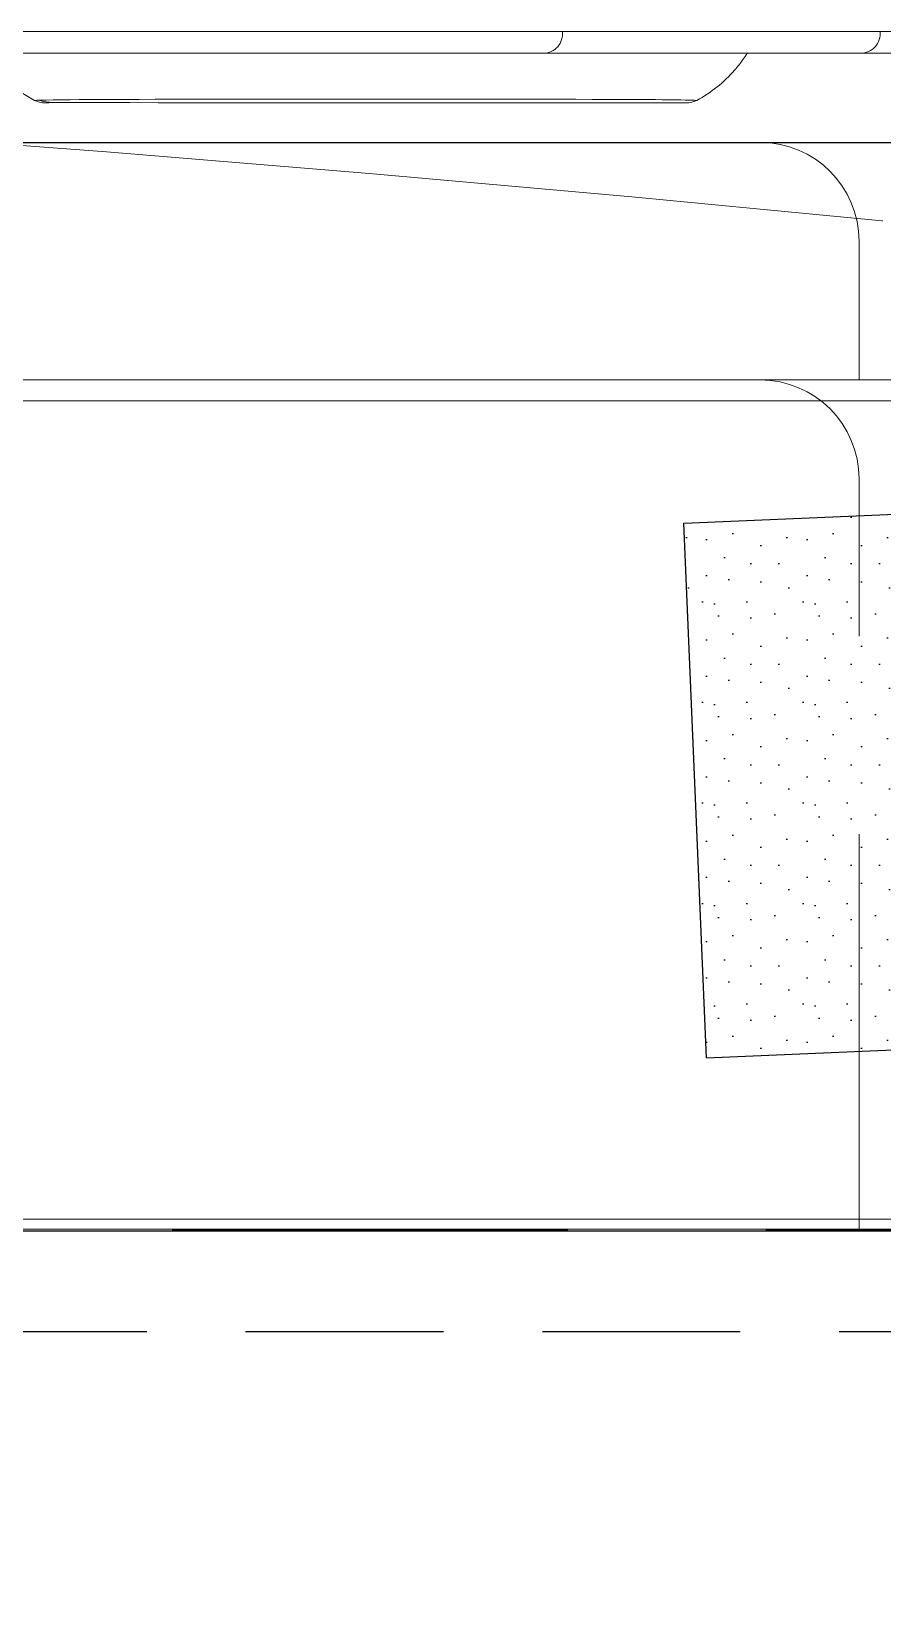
# Model space of a CAD drawing. Extents: x 2734 to 5638, y -143 to 2294.
# Drawn here: x 4546.6 to 4589.6, y 245.8 to 325.2 of the extents above; entities that cross this region are included whole.
import ezdxf

# ---------------------------------------------------------------- set-up
doc = ezdxf.new("R2010")
doc.units = 0
doc.header["$LTSCALE"] = 20
doc.header["$MEASUREMENT"] = 0
doc.linetypes.add('HIDDEN', pattern=[0.375, 0.25, -0.125])
doc.layers.get('0').update_dxf_attribs({"linetype": 'CONTINUOUS'})
doc.layers.add('3', color=3, linetype='CONTINUOUS')
doc.layers.add('THIN', color=8, linetype='CONTINUOUS')

msp = doc.modelspace()

# ---------------------------------------------------------------- hatches: boundary and pattern name
at = {"layer": 'THIN'}
h = msp.add_hatch(dxfattribs=at)
h.set_pattern_fill('DOTS2', color=252, scale=0.2, style=0)
h.set_pattern_definition([(0, (-6919.967, 7514.9865), (0, 5.08), [0, -5.08]), (0, (-6918.3415, 7515.088), (0, 5.08), [0, -5.08]), (0, (-6919.256, 7516.2057), (0, 5.08), [0, -5.08]), (0, (-6918.138, 7517.0185), (0, 5.08), [0, -5.08]), (0, (-6919.459, 7517.3233), (0, 5.08), [0, -5.08]), (0, (-6919.0527, 7518.5425), (0, 5.08), [0, -5.08]), (0, (-6919.764, 7519.457), (0, 5.08), [0, -5.08]), (0, (-6918.138, 7519.3553), (0, 5.08), [0, -5.08]), (0, (-6916.919, 7519.5585), (0, 5.08), [0, -5.08]), (0, (-6916.3095, 7518.3393), (0, 5.08), [0, -5.08]), (0, (-6915.2935, 7518.2377), (0, 5.08), [0, -5.08]), (0, (-6915.2935, 7516.409), (0, 5.08), [0, -5.08]), (0, (-6916.208, 7515.7993), (0, 5.08), [0, -5.08]), (0, (-6917.63, 7516.104), (0, 5.08), [0, -5.08]), (0, (-6916.716, 7517.0185), (0, 5.08), [0, -5.08]), (0, (-6917.63, 7517.933), (0, 5.08), [0, -5.08]), (0, (-6915.4967, 7515.088), (0, 5.08), [0, -5.08])])
h.paths.add_polyline_path([(4579.59444, 300.37802), (4580.74469, 273.37795), (4592.23498, 273.86745), (4592.24056, 273.86769), (4591.08473, 300.86752)])

# ---------------------------------------------------------------- linework, layer by layer
at = {"color": 2, "linetype": 'Continuous', "lineweight": 0}
for p, q in [((4573.46788, 325.22599), (4504.44781, 325.22599)), ((4573.46788, 325.22599), (4504.44781, 325.22599)), ((4589.52127, 325.22599), (4573.46788, 325.22599)), ((4589.52127, 325.22599), (4573.46788, 325.22599)), ((4597.98335, 325.22599), (4589.52127, 325.22599)), ((4597.98335, 325.22599), (4589.52127, 325.22599)), ((4572.51144, 324.12146), (4503.76173, 324.12146)), ((4572.51144, 324.12146), (4503.76173, 324.12146)), ((4588.52981, 324.12146), (4572.51144, 324.12146)), ((4588.52981, 324.12146), (4572.51144, 324.12146)), ((4596.98931, 324.12146), (4588.52981, 324.12146)), ((4596.98931, 324.12146), (4588.52981, 324.12146))]:
    msp.add_line(p, q, dxfattribs=at)
at = {"color": 252}
for p, q in [((4579.59444, 300.37802), (4591.08473, 300.86752)), ((4580.74469, 273.37795), (4579.59444, 300.37802)), ((4580.74469, 273.37795), (4592.23498, 273.86745))]:
    msp.add_line(p, q, dxfattribs=at)
at = {"color": 4, "linetype": 'Continuous', "lineweight": 0}
for p, q in [((4470.02891, 265.21156), (4593.79005, 265.21156)), ((4594.32164, 264.71191), (4470.02891, 264.71191)), ((4470.05312, 264.62146), (4594.31174, 264.62146))]:
    msp.add_line(p, q, dxfattribs=at)
at = {"color": 4}
msp.add_line((4470.05312, 264.62215), (4594.31174, 264.62215), dxfattribs=at)
at = {"color": 3, "linetype": 'HIDDEN', "ltscale": 2}
msp.add_line((4182.45539, 259.54932), (4622.45539, 259.54932), dxfattribs=at)
at = {"color": 4, "linetype": 'Continuous', "lineweight": 0}
for points in [[(4387.37071, 324.8741), (4402.45539, 324.93426), (4417.64477, 324.87326), (4432.83315, 324.69027), (4448.01956, 324.38529), (4463.2129, 323.95802), (4478.37647, 323.40971), (4493.53509, 322.73975), (4508.68776, 321.94819), (4523.84336, 321.03446), (4537.13497, 320.13252), (4550.41976, 319.13699), (4563.69699, 318.04791), (4576.97257, 316.86475), (4583.29853, 316.26776), (4589.6218, 315.64959)], [(4589.6218, 315.64959), (4589.64427, 315.64735)], [(4590.87136, 306.56138), (4565.65631, 306.56138), (4540.4403, 306.56138), (4515.22322, 306.56138), (4490.00544, 306.56138), (4464.75634, 306.56138), (4439.50681, 306.56138), (4414.2567, 306.56138), (4389.0064, 306.56138), (4363.75667, 306.56138), (4338.50701, 306.56138), (4313.25728, 306.56138), (4288.00788, 306.56138), (4251.02303, 306.56138), (4214.03942, 306.56138)]]:
    msp.add_lwpolyline(points, dxfattribs=at)
at = {"color": 2, "linetype": 'Continuous', "lineweight": 0}
for points in [[(4546.78614, 321.74212), (4546.81088, 321.74306), (4546.89867, 321.74595), (4546.99892, 321.74887)], [(4546.78614, 321.74212), (4546.81088, 321.74306), (4546.89867, 321.74595), (4546.99892, 321.74887)], [(4546.9941, 321.75307), (4547.23709, 321.69277), (4547.68905, 321.63249)], [(4546.9941, 321.75307), (4547.23709, 321.69277), (4547.68905, 321.63249)], [(4546.99892, 321.74887), (4547.00375, 321.749), (4547.15598, 321.75298), (4547.36718, 321.75786), (4547.72834, 321.76476), (4548.19948, 321.77189), (4548.59499, 321.77667), (4549.04911, 321.78101), (4549.5633, 321.78486), (4550.08665, 321.78792), (4550.6783, 321.79062), (4551.34118, 321.79293), (4552.07783, 321.79486), (4552.88944, 321.79641), (4553.77619, 321.79757), (4554.73758, 321.79836), (4555.59201, 321.79876), (4556.63307, 321.79901), (4557.87149, 321.79912), (4559.31448, 321.79909), (4560.33677, 321.79902), (4561.28144, 321.79896), (4562.13024, 321.79892), (4562.87924, 321.79889), (4563.52604, 321.79889), (4564.38161, 321.7989), (4565.40769, 321.79894), (4566.59765, 321.79901), (4567.89157, 321.79909), (4569.05929, 321.79911), (4569.87639, 321.79906), (4570.60714, 321.79897), (4571.25416, 321.79881), (4571.82059, 321.79861), (4572.30979, 321.79835), (4573.26713, 321.79756), (4574.15113, 321.7964), (4574.96118, 321.79486), (4575.69729, 321.79293), (4576.36048, 321.79061), (4576.9531, 321.78792), (4577.47791, 321.78485), (4577.8193, 321.78238), (4578.16534, 321.7794), (4578.50807, 321.7759), (4578.83937, 321.77189), (4579.16644, 321.76722), (4579.44307, 321.76253), (4579.67203, 321.75786), (4579.95747, 321.75093), (4580.13355, 321.74601), (4580.22578, 321.74308), (4580.25287, 321.74212)], [(4546.99892, 321.74887), (4547.00375, 321.749), (4547.15598, 321.75298), (4547.36718, 321.75786), (4547.72834, 321.76476), (4548.19948, 321.77189), (4548.59499, 321.77667), (4549.04911, 321.78101), (4549.5633, 321.78486), (4550.08665, 321.78792), (4550.6783, 321.79062), (4551.34118, 321.79293), (4552.07783, 321.79486), (4552.88944, 321.79641), (4553.77619, 321.79757), (4554.73758, 321.79836), (4555.59201, 321.79876), (4556.63307, 321.79901), (4557.87149, 321.79912), (4559.31448, 321.79909), (4560.33677, 321.79902), (4561.28144, 321.79896), (4562.13024, 321.79892), (4562.87924, 321.79889), (4563.52604, 321.79889), (4564.38161, 321.7989), (4565.40769, 321.79894), (4566.59765, 321.79901), (4567.89157, 321.79909), (4569.05929, 321.79911), (4569.87639, 321.79906), (4570.60714, 321.79897), (4571.25416, 321.79881), (4571.82059, 321.79861), (4572.30979, 321.79835), (4573.26713, 321.79756), (4574.15113, 321.7964), (4574.96118, 321.79486), (4575.69729, 321.79293), (4576.36048, 321.79061), (4576.9531, 321.78792), (4577.47791, 321.78485), (4577.8193, 321.78238), (4578.16534, 321.7794), (4578.50807, 321.7759), (4578.83937, 321.77189), (4579.16644, 321.76722), (4579.44307, 321.76253), (4579.67203, 321.75786), (4579.95747, 321.75093), (4580.13355, 321.74601), (4580.22578, 321.74308), (4580.25287, 321.74212)], [(4547.17975, 321.62504), (4547.18168, 321.62472)], [(4547.17975, 321.62504), (4547.18168, 321.62472)], [(4547.40672, 321.62147), (4547.51412, 321.62406), (4547.68905, 321.63249)], [(4547.40672, 321.62147), (4547.51412, 321.62406), (4547.68905, 321.63249)], [(4547.68905, 321.63249), (4548.21516, 321.63146), (4548.82812, 321.63053), (4549.49391, 321.62969), (4550.5448, 321.62858), (4551.61618, 321.62764), (4553.03057, 321.62662), (4554.39457, 321.62583), (4555.68658, 321.62522), (4556.89361, 321.62477), (4558.00745, 321.62445), (4559.02289, 321.62426), (4559.93647, 321.62418), (4560.80231, 321.62417), (4561.7853, 321.62417), (4562.89601, 321.62417), (4564.13348, 321.62417), (4565.49571, 321.62417), (4566.9793, 321.62417), (4568.57875, 321.62417), (4569.63536, 321.62417)], [(4547.68905, 321.63249), (4548.21516, 321.63146), (4548.82812, 321.63053), (4549.49391, 321.62969), (4550.5448, 321.62858), (4551.61618, 321.62764), (4553.03057, 321.62662), (4554.39457, 321.62583), (4555.68658, 321.62522), (4556.89361, 321.62477), (4558.00745, 321.62445), (4559.02289, 321.62426), (4559.93647, 321.62418), (4560.80231, 321.62417), (4561.7853, 321.62417), (4562.89601, 321.62417), (4564.13348, 321.62417), (4565.49571, 321.62417), (4566.9793, 321.62417), (4568.57875, 321.62417), (4569.63536, 321.62417)], [(4555.71286, 321.62417), (4556.21782, 321.62417), (4557.48273, 321.62417), (4558.63889, 321.62417), (4559.68073, 321.62417), (4560.59233, 321.62417)], [(4555.71286, 321.62417), (4556.21782, 321.62417), (4557.48273, 321.62417), (4558.63889, 321.62417), (4559.68073, 321.62417), (4560.59233, 321.62417)], [(4569.63536, 321.62417), (4570.28514, 321.62417), (4571.62683, 321.62417), (4573.01118, 321.62417), (4574.42354, 321.62417), (4575.16375, 321.62417)], [(4569.63536, 321.62417), (4570.28514, 321.62417), (4571.62683, 321.62417), (4573.01118, 321.62417), (4574.42354, 321.62417), (4575.16375, 321.62417)], [(4579.84165, 321.62417), (4579.85016, 321.62417)], [(4579.84165, 321.62417), (4579.85016, 321.62417)]]:
    msp.add_lwpolyline(points, dxfattribs=at)
for centre, start, end in [((4547.26233, 322.62146), 241.5627981, 265.9848605), ((4547.26233, 322.62146), 241.5627981, 265.9848605), ((4579.77668, 322.62146), 274.2146063, 298.4372003), ((4579.77668, 322.62146), 274.2146063, 298.4372003), ((4547.26233, 322.62146), 265.9848605, 269.9999659), ((4547.26233, 322.62146), 265.9848605, 269.9999659), ((4579.77668, 322.62146), 270.0000322, 274.2146063), ((4579.77668, 322.62146), 270.0000322, 274.2146063)]:
    msp.add_arc(centre, 1, start, end, dxfattribs=at)
for centre, ratio in [((4572.51144, 325.12146), 0.96171034), ((4572.51144, 325.12146), 0.96171034), ((4588.52981, 325.12146), 0.99692411), ((4588.52981, 325.12146), 0.99692411)]:
    msp.add_ellipse(centre, major_axis=(0, -1), ratio=ratio, start_param=0, end_param=1.67551608, dxfattribs=at)
for points in [[(4582.79721, 324.11184), (4582.67169, 323.91467), (4582.53625, 323.72383), (4582.39149, 323.54037)], [(4582.79721, 324.11184), (4582.67169, 323.91467), (4582.53625, 323.72383), (4582.39149, 323.54037)], [(4545.51605, 322.62631), (4545.90481, 322.28565), (4546.3316, 321.98827), (4546.78614, 321.74212)], [(4545.51605, 322.62631), (4545.90481, 322.28565), (4546.3316, 321.98827), (4546.78614, 321.74212)]]:
    msp.add_open_spline(points, degree=3, dxfattribs=at)
for points, knots in [([(4582.39149, 323.54037), (4582.31949, 323.44912), (4581.72003, 322.7277), (4580.97533, 322.13336), (4580.25287, 321.74212)], [0, 0, 0, 0, 0.12395785, 1, 1, 1, 1]), ([(4582.39149, 323.54037), (4582.31949, 323.44912), (4581.72003, 322.7277), (4580.97533, 322.13336), (4580.25287, 321.74212)], [0, 0, 0, 0, 0.12395785, 1, 1, 1, 1]), ([(4547.26233, 321.62146), (4547.26233, 321.62146), (4547.26764, 321.62146), (4547.29222, 321.62146), (4547.33406, 321.62146), (4547.37959, 321.62146), (4547.41036, 321.62146), (4547.41756, 321.62146)], [0, 0, 0, 0, 0.0158730159, 0.0317460317, 0.0476190476, 0.0634920635, 0.0681138201, 0.0681138201, 0.0681138201, 0.0681138201]), ([(4547.26233, 321.62146), (4547.26233, 321.62146), (4547.26764, 321.62146), (4547.29222, 321.62146), (4547.33406, 321.62146), (4547.37959, 321.62146), (4547.41036, 321.62146), (4547.41756, 321.62146)], [0, 0, 0, 0, 0.0158730159, 0.0317460317, 0.0476190476, 0.0634920635, 0.0681138201, 0.0681138201, 0.0681138201, 0.0681138201]), ([(4564.58137, 321.62146), (4564.43404, 321.62146), (4563.88326, 321.62146), (4562.92314, 321.62146), (4561.71692, 321.62146), (4560.53004, 321.62146), (4559.37007, 321.62146), (4558.25543, 321.62146), (4557.1938, 321.62146), (4556.33287, 321.62146), (4555.83554, 321.62146), (4555.66132, 321.62146)], [0.48625, 0.48625, 0.48625, 0.48625, 0.492063492, 0.507936508, 0.523809524, 0.53968254, 0.555555556, 0.571428571, 0.587301587, 0.603174603, 0.612, 0.612, 0.612, 0.612]), ([(4564.58137, 321.62146), (4564.43404, 321.62146), (4563.88326, 321.62146), (4562.92314, 321.62146), (4561.71692, 321.62146), (4560.53004, 321.62146), (4559.37007, 321.62146), (4558.25543, 321.62146), (4557.1938, 321.62146), (4556.33287, 321.62146), (4555.83554, 321.62146), (4555.66132, 321.62146)], [0.48625, 0.48625, 0.48625, 0.48625, 0.492063492, 0.507936508, 0.523809524, 0.53968254, 0.555555556, 0.571428571, 0.587301587, 0.603174603, 0.612, 0.612, 0.612, 0.612]), ([(4568.7038, 321.62146), (4568.37096, 321.62146), (4567.65903, 321.62146), (4566.53242, 321.62146), (4565.49099, 321.62146), (4564.8363, 321.62146), (4564.58137, 321.62146)], [0.4299196071, 0.4299196071, 0.4299196071, 0.4299196071, 0.4444444444, 0.4603174603, 0.4761904762, 0.48625, 0.48625, 0.48625, 0.48625]), ([(4568.7038, 321.62146), (4568.37096, 321.62146), (4567.65903, 321.62146), (4566.53242, 321.62146), (4565.49099, 321.62146), (4564.8363, 321.62146), (4564.58137, 321.62146)], [0.4299196071, 0.4299196071, 0.4299196071, 0.4299196071, 0.4444444444, 0.4603174603, 0.4761904762, 0.48625, 0.48625, 0.48625, 0.48625]), ([(4569.56461, 321.62146), (4569.31302, 321.62146), (4569.02673, 321.62146), (4568.73469, 321.62146), (4568.7038, 321.62146)], [0.4171487607, 0.4171487607, 0.4171487607, 0.4171487607, 0.4285714286, 0.4299196071, 0.4299196071, 0.4299196071, 0.4299196071]), ([(4569.56461, 321.62146), (4569.31302, 321.62146), (4569.02673, 321.62146), (4568.73469, 321.62146), (4568.7038, 321.62146)], [0.4171487607, 0.4171487607, 0.4171487607, 0.4171487607, 0.4285714286, 0.4299196071, 0.4299196071, 0.4299196071, 0.4299196071]), ([(4569.62612, 321.62146), (4569.70158, 321.62146), (4570.12336, 321.62146), (4570.8687, 321.62146), (4571.81284, 321.62146), (4572.68652, 321.62146), (4573.49632, 321.62146), (4574.24592, 321.62146), (4574.78221, 321.62146), (4575.07279, 321.62146), (4575.15162, 321.62146)], [0.583865686, 0.583865686, 0.583865686, 0.583865686, 0.587301587, 0.603174603, 0.619047619, 0.634920635, 0.650793651, 0.666666667, 0.682539683, 0.688602739, 0.688602739, 0.688602739, 0.688602739]), ([(4569.62612, 321.62146), (4569.70158, 321.62146), (4570.12336, 321.62146), (4570.8687, 321.62146), (4571.81284, 321.62146), (4572.68652, 321.62146), (4573.49632, 321.62146), (4574.24592, 321.62146), (4574.78221, 321.62146), (4575.07279, 321.62146), (4575.15162, 321.62146)], [0.583865686, 0.583865686, 0.583865686, 0.583865686, 0.587301587, 0.603174603, 0.619047619, 0.634920635, 0.650793651, 0.666666667, 0.682539683, 0.688602739, 0.688602739, 0.688602739, 0.688602739]), ([(4575.15162, 321.62146), (4575.27916, 321.62146), (4575.60289, 321.62146), (4576.08757, 321.62146), (4576.59394, 321.62146), (4577.04672, 321.62146), (4577.44391, 321.62146), (4577.79751, 321.62146), (4578.11321, 321.62146), (4578.39568, 321.62146), (4578.64546, 321.62146), (4578.86289, 321.62146), (4579.05072, 321.62146), (4579.21251, 321.62146), (4579.35178, 321.62146), (4579.47005, 321.62146), (4579.56769, 321.62146), (4579.64616, 321.62146), (4579.70596, 321.62146), (4579.74734, 321.62146), (4579.76337, 321.62146), (4579.76866, 321.62146)], [0.688602739, 0.688602739, 0.688602739, 0.688602739, 0.698412698, 0.714285714, 0.73015873, 0.746031746, 0.761904762, 0.777777778, 0.793650794, 0.80952381, 0.825396825, 0.841269841, 0.857142857, 0.873015873, 0.888888889, 0.904761905, 0.920634921, 0.936507937, 0.952380952, 0.968253968, 0.983952933, 0.983952933, 0.983952933, 0.983952933]), ([(4575.15162, 321.62146), (4575.27916, 321.62146), (4575.60289, 321.62146), (4576.08757, 321.62146), (4576.59394, 321.62146), (4577.04672, 321.62146), (4577.44391, 321.62146), (4577.79751, 321.62146), (4578.11321, 321.62146), (4578.39568, 321.62146), (4578.64546, 321.62146), (4578.86289, 321.62146), (4579.05072, 321.62146), (4579.21251, 321.62146), (4579.35178, 321.62146), (4579.47005, 321.62146), (4579.56769, 321.62146), (4579.64616, 321.62146), (4579.70596, 321.62146), (4579.74734, 321.62146), (4579.76337, 321.62146), (4579.76866, 321.62146)], [0.688602739, 0.688602739, 0.688602739, 0.688602739, 0.698412698, 0.714285714, 0.73015873, 0.746031746, 0.761904762, 0.777777778, 0.793650794, 0.80952381, 0.825396825, 0.841269841, 0.857142857, 0.873015873, 0.888888889, 0.904761905, 0.920634921, 0.936507937, 0.952380952, 0.968253968, 0.983952933, 0.983952933, 0.983952933, 0.983952933])]:
    msp.add_open_spline(points, degree=3, knots=knots, dxfattribs=at)
at = {"layer": '3', "color": 7, "linetype": 'Continuous', "lineweight": 0}
for p, q in [((4374.95539, 319.62146), (4583.45539, 319.62146)), ((4588.45539, 307.62146), (4588.45539, 314.62146)), ((4429.95539, 307.62146), (4594.51324, 307.62146))]:
    msp.add_line(p, q, dxfattribs=at)
at = {"layer": '3', "color": 7}
msp.add_line((4374.95539, 319.62146), (4592.51532, 319.62146), dxfattribs=at)
at = {"layer": '3', "color": 7, "linetype": 'HIDDEN', "lineweight": 0, "ltscale": 4}
for p, q in [((4588.45539, 264.67232), (4588.45539, 302.62146)), ((4463.73849, 264.6262), (4593.78959, 264.6743))]:
    msp.add_line(p, q, dxfattribs=at)
at = {"layer": '3', "color": 7, "linetype": 'Continuous', "lineweight": 0}
msp.add_arc((4583.45539, 314.62146), 5, 0, 90, dxfattribs=at)
at = {"layer": '3', "color": 7}
msp.add_arc((2992.53795, 310.06732), 1604.98385, 348.08087802, 0.1630852, dxfattribs=at)
at = {"layer": '3', "color": 7, "linetype": 'HIDDEN', "lineweight": 0, "ltscale": 4}
msp.add_arc((4583.45539, 302.62146), 5, 0, 90, dxfattribs=at)

doc.saveas('drawing.dxf')
